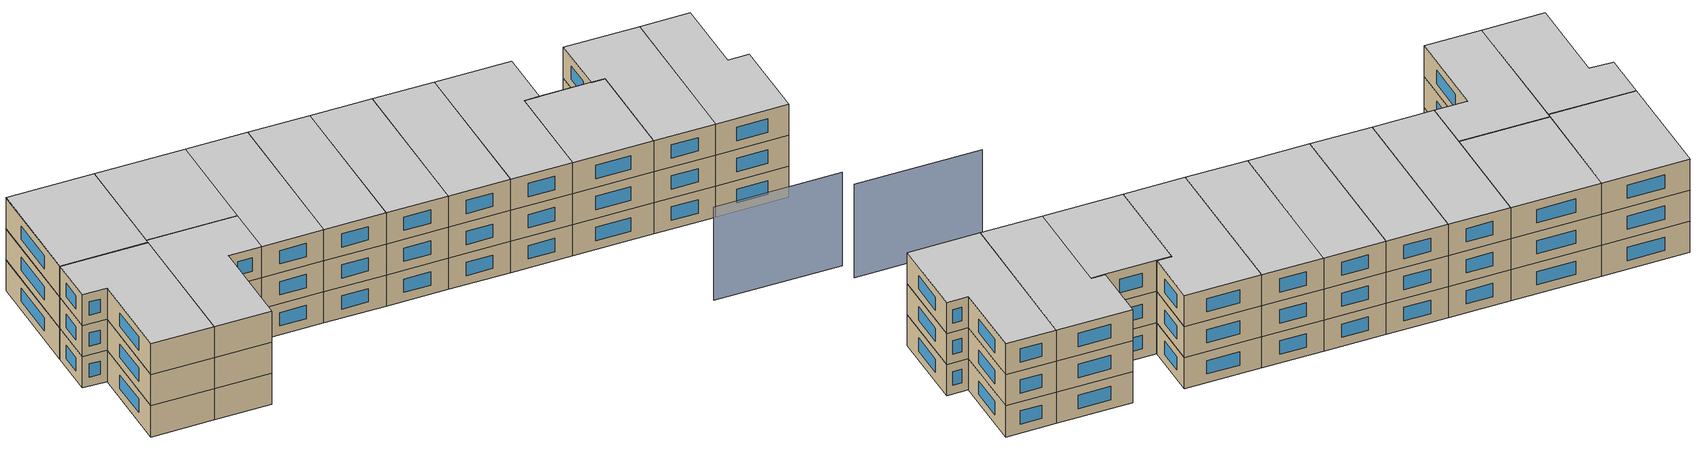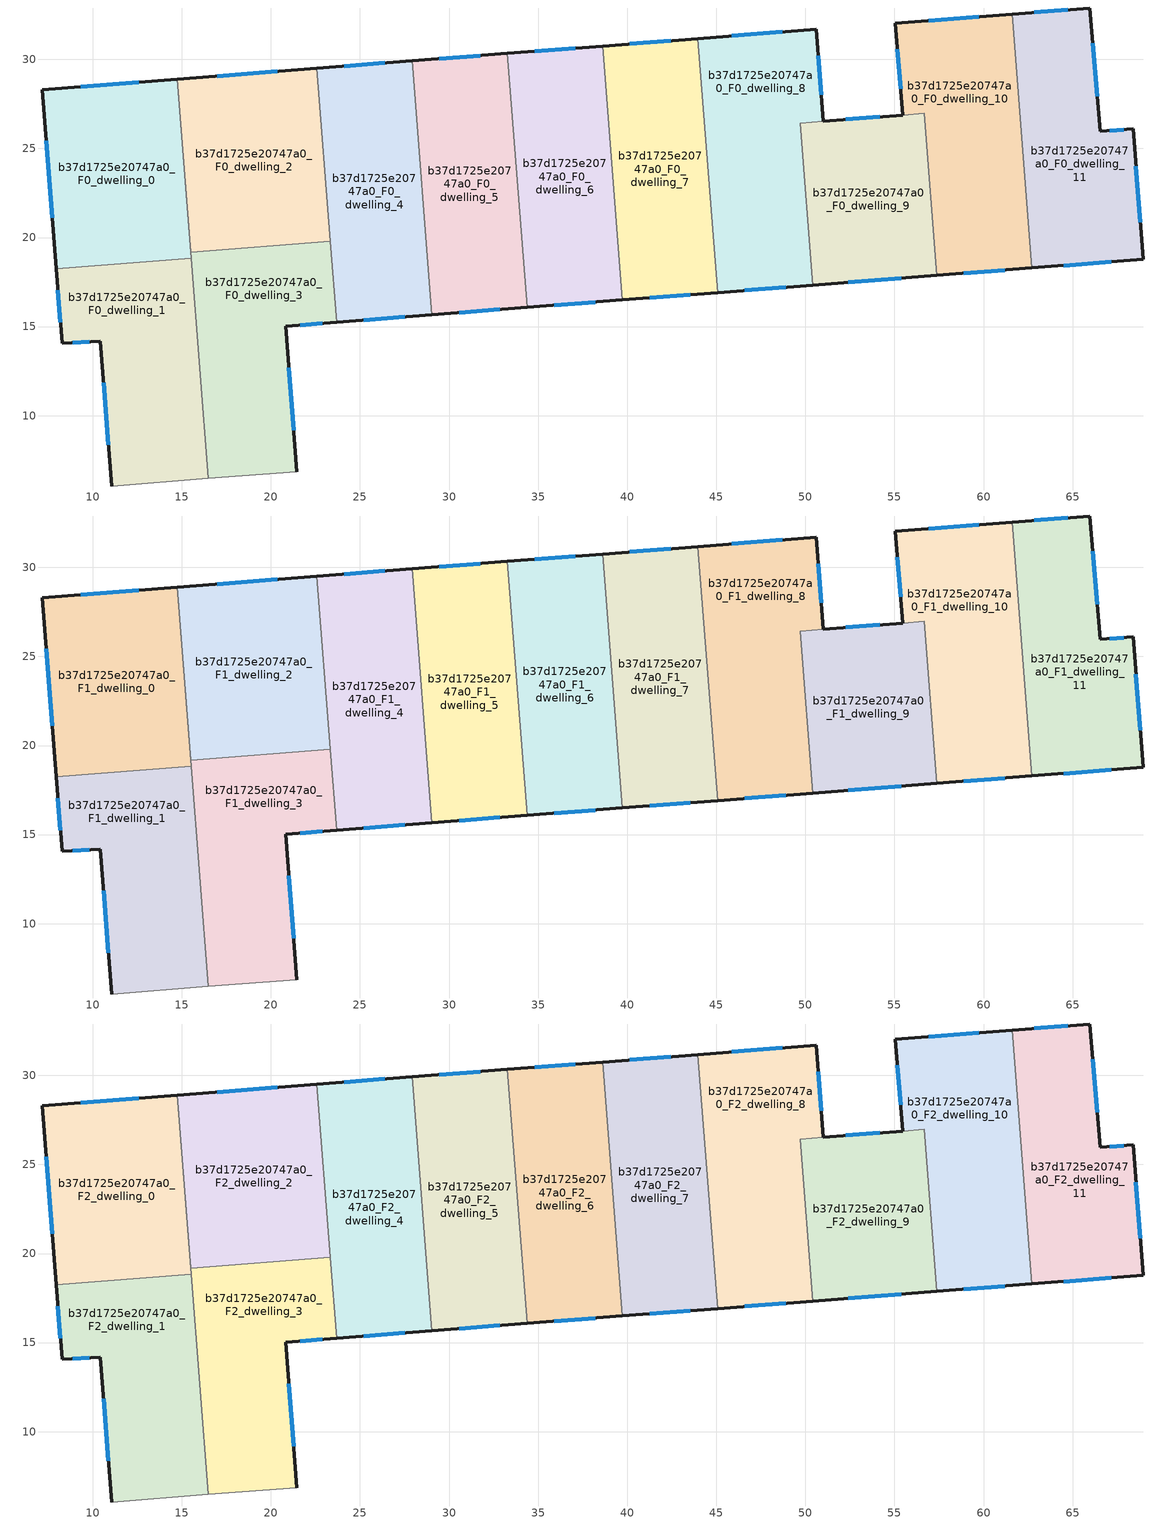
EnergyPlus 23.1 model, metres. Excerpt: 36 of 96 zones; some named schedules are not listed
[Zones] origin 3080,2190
b37d1725e20747a0_F0_dwelling_0
 floor ground (EU_floor_Construction): 14.74,28.89 15.53,18.84 7.95,18.25 7.17,28.3 z0
 wall outside (EU_wall_Construction): 14.74,28.89 7.17,28.3 7.95,18.25 z0:3
 wall to b37d1725e20747a0_F0_dwelling_1 (EU_wall_Construction): 7.95,18.24 15.53,18.84 z0:3
 wall to b37d1725e20747a0_F0_dwelling_3 (EU_wall_Construction): 15.53,18.84 14.74,28.89 z0:3
 window (EU_Window_Construction): 7.39,25.42 7.73,21.12 / 12.58,28.72 9.33,28.47 z0.86:2.14
b37d1725e20747a0_F0_dwelling_1
 floor ground (EU_floor_Construction): 15.53,18.84 16.49,6.48 11.06,6.05 10.43,14.18 8.28,14.06 7.95,18.25 z0
 wall outside (EU_wall_Construction): 7.95,18.25 8.28,14.06 10.43,14.18 11.06,6.05 z0:3
 wall adiabatic (EU_wall_Construction): 11.06,6.05 16.49,6.48 z0:3
 wall to b37d1725e20747a0_F0_dwelling_3 (EU_wall_Construction): 16.49,6.48 15.53,18.84 z0:3
 window (EU_Window_Construction): 10.61,11.86 10.88,8.38 / 8.89,14.09 9.81,14.15 / 8.05,17.05 8.19,15.25 z0.86:2.14
b37d1725e20747a0_F0_dwelling_10
 floor ground (EU_floor_Construction): 61.6,32.54 62.71,18.29 57.37,17.87 56.66,26.97 55.46,26.87 55.04,32.03 z0
 wall outside (EU_wall_Construction): 61.6,32.54 55.04,32.03 55.46,26.87 / 57.37,17.87 62.71,18.29 z0:3
 wall to b37d1725e20747a0_F0_dwelling_11 (EU_wall_Construction): 62.71,18.29 61.6,32.54 z0:3
 wall to b37d1725e20747a0_F0_dwelling_9 (EU_wall_Construction): 55.46,26.87 56.66,26.97 / 56.66,26.96 57.37,17.87 z0:3
 window (EU_Window_Construction): 55.16,30.56 55.34,28.35 / 59.73,32.4 56.92,32.18 / 58.9,17.99 61.19,18.17 z0.86:2.14
b37d1725e20747a0_F0_dwelling_11
 floor ground (EU_floor_Construction): 65.96,32.88 66.54,25.96 68.4,26.1 68.97,18.78 62.71,18.29 61.6,32.54 z0
 wall outside (EU_wall_Construction): 62.71,18.29 68.97,18.78 68.4,26.1 66.54,25.96 65.96,32.88 61.6,32.54 z0:3
 window (EU_Window_Construction): 68.8,20.87 68.56,24.01 / 64.5,18.43 67.18,18.64 / 64.72,32.78 62.85,32.64 / 66.38,27.94 66.13,30.9 / 67.87,26.06 67.07,26 z0.86:2.14
b37d1725e20747a0_F0_dwelling_2
 floor ground (EU_floor_Construction): 22.59,29.5 23.34,19.79 15.5,19.18 14.74,28.89 z0
 wall outside (EU_wall_Construction): 22.59,29.5 14.74,28.89 z0:3
 wall to b37d1725e20747a0_F0_dwelling_3 (EU_wall_Construction): 14.74,28.89 15.5,19.18 23.34,19.79 z0:3
 wall to b37d1725e20747a0_F0_dwelling_4 (EU_wall_Construction): 23.34,19.79 22.59,29.5 z0:3
 window (EU_Window_Construction): 20.35,29.32 16.99,29.06 z0.86:2.14
b37d1725e20747a0_F0_dwelling_3
 floor ground (EU_floor_Construction): 23.34,19.79 23.7,15.25 20.82,15.02 21.46,6.86 16.49,6.48 15.5,19.18 z0
 wall outside (EU_wall_Construction): 21.46,6.86 20.82,15.02 23.7,15.25 z0:3
 wall adiabatic (EU_wall_Construction): 16.49,6.48 21.46,6.86 z0:3
 wall to b37d1725e20747a0_F0_dwelling_4 (EU_wall_Construction): 23.7,15.25 23.35,19.79 z0:3
 window (EU_Window_Construction): 21.65,15.09 22.88,15.18 / 21.28,9.19 21.01,12.69 z0.86:2.14
b37d1725e20747a0_F0_dwelling_4
 floor ground (EU_floor_Construction): 27.93,29.92 29.04,15.66 23.7,15.25 22.59,29.5 z0
 wall outside (EU_wall_Construction): 27.93,29.92 22.59,29.5 / 23.7,15.25 29.04,15.66 z0:3
 wall to b37d1725e20747a0_F0_dwelling_5 (EU_wall_Construction): 29.04,15.66 27.93,29.92 z0:3
 window (EU_Window_Construction): 26.41,29.8 24.11,29.62 / 25.23,15.37 27.52,15.54 z0.86:2.14
b37d1725e20747a0_F0_dwelling_5
 floor ground (EU_floor_Construction): 33.28,30.33 34.39,16.08 29.04,15.66 27.93,29.92 z0
 wall outside (EU_wall_Construction): 33.28,30.33 27.93,29.92 / 29.04,15.66 34.39,16.08 z0:3
 wall to b37d1725e20747a0_F0_dwelling_6 (EU_wall_Construction): 34.39,16.08 33.28,30.33 z0:3
 window (EU_Window_Construction): 31.75,30.21 29.46,30.04 / 30.57,15.78 32.86,15.96 z0.86:2.14
b37d1725e20747a0_F0_dwelling_6
 floor ground (EU_floor_Construction): 38.62,30.75 39.73,16.5 34.39,16.08 33.28,30.33 z0
 wall outside (EU_wall_Construction): 38.62,30.75 33.28,30.33 / 34.39,16.08 39.73,16.5 z0:3
 wall to b37d1725e20747a0_F0_dwelling_7 (EU_wall_Construction): 39.73,16.5 38.62,30.75 z0:3
 window (EU_Window_Construction): 37.09,30.63 34.8,30.45 / 35.91,16.2 38.2,16.38 z0.86:2.14
b37d1725e20747a0_F0_dwelling_7
 floor ground (EU_floor_Construction): 43.96,31.17 45.07,16.91 39.73,16.5 38.62,30.75 z0
 wall outside (EU_wall_Construction): 43.96,31.17 38.62,30.75 / 39.73,16.5 45.07,16.91 z0:3
 wall to b37d1725e20747a0_F0_dwelling_8 (EU_wall_Construction): 45.07,16.91 43.96,31.17 z0:3
 window (EU_Window_Construction): 42.43,31.05 40.14,30.87 / 41.26,16.62 43.55,16.79 z0.86:2.14
b37d1725e20747a0_F0_dwelling_8
 floor ground (EU_floor_Construction): 50.6,31.68 51,26.53 49.71,26.42 50.41,17.33 45.07,16.91 43.96,31.17 z0
 wall outside (EU_wall_Construction): 51,26.53 50.6,31.68 43.96,31.17 / 45.07,16.91 50.41,17.33 z0:3
 wall to b37d1725e20747a0_F0_dwelling_9 (EU_wall_Construction): 50.41,17.33 49.71,26.42 51,26.52 z0:3
 window (EU_Window_Construction): 48.7,31.54 45.86,31.31 / 50.89,28 50.72,30.21 / 46.6,17.03 48.89,17.21 z0.86:2.14
b37d1725e20747a0_F0_dwelling_9
 floor ground (EU_floor_Construction): 56.66,26.96 57.37,17.87 50.41,17.33 49.71,26.42 55.46,26.87 z0
 wall outside (EU_wall_Construction): 55.46,26.87 51.01,26.53 / 50.41,17.33 57.37,17.87 z0:3
 window (EU_Window_Construction): 54.19,26.77 52.28,26.62 / 52.4,17.49 55.38,17.72 z0.86:2.14
b37d1725e20747a0_F1_dwelling_0
 floor to b37d1725e20747a0_F0_dwelling_0 (EU_floor_Construction): 14.74,28.89 15.53,18.84 7.95,18.25 7.17,28.3 z3
 wall outside (EU_wall_Construction): 14.74,28.89 7.17,28.3 7.95,18.25 z3:6
 wall to b37d1725e20747a0_F1_dwelling_1 (EU_wall_Construction): 7.95,18.24 15.53,18.84 z3:6
 wall to b37d1725e20747a0_F1_dwelling_3 (EU_wall_Construction): 15.53,18.84 14.74,28.89 z3:6
 window (EU_Window_Construction): 7.39,25.42 7.73,21.12 / 12.58,28.72 9.33,28.47 z3.86:5.14
b37d1725e20747a0_F1_dwelling_1
 floor to b37d1725e20747a0_F0_dwelling_1 (EU_floor_Construction): 15.53,18.84 16.49,6.48 11.06,6.05 10.43,14.18 8.28,14.06 7.95,18.25 z3
 wall outside (EU_wall_Construction): 7.95,18.25 8.28,14.06 10.43,14.18 11.06,6.05 z3:6
 wall adiabatic (EU_wall_Construction): 11.06,6.05 16.49,6.48 z3:6
 wall to b37d1725e20747a0_F1_dwelling_3 (EU_wall_Construction): 16.49,6.48 15.53,18.84 z3:6
 window (EU_Window_Construction): 10.61,11.86 10.88,8.38 / 8.89,14.09 9.81,14.15 / 8.05,17.05 8.19,15.25 z3.86:5.14
b37d1725e20747a0_F1_dwelling_10
 floor to b37d1725e20747a0_F0_dwelling_10 (EU_floor_Construction): 61.6,32.54 62.71,18.29 57.37,17.87 56.66,26.96 55.46,26.87 55.04,32.03 z3
 wall outside (EU_wall_Construction): 61.6,32.54 55.04,32.03 55.46,26.87 / 57.37,17.87 62.71,18.29 z3:6
 wall to b37d1725e20747a0_F1_dwelling_11 (EU_wall_Construction): 62.71,18.29 61.6,32.54 z3:6
 wall to b37d1725e20747a0_F1_dwelling_9 (EU_wall_Construction): 55.46,26.87 56.66,26.97 / 56.66,26.96 57.37,17.87 z3:6
 window (EU_Window_Construction): 55.16,30.56 55.34,28.35 / 59.73,32.4 56.92,32.18 / 58.9,17.99 61.19,18.17 z3.86:5.14
b37d1725e20747a0_F1_dwelling_11
 floor to b37d1725e20747a0_F0_dwelling_11 (EU_floor_Construction): 65.96,32.88 66.54,25.96 68.4,26.1 68.97,18.78 62.71,18.29 61.6,32.54 z3
 wall outside (EU_wall_Construction): 62.71,18.29 68.97,18.78 68.4,26.1 66.54,25.96 65.96,32.88 61.6,32.54 z3:6
 window (EU_Window_Construction): 68.8,20.87 68.56,24.01 / 64.5,18.43 67.18,18.64 / 64.72,32.78 62.85,32.64 / 66.38,27.94 66.13,30.9 / 67.87,26.06 67.07,26 z3.86:5.14
b37d1725e20747a0_F1_dwelling_2
 floor to b37d1725e20747a0_F0_dwelling_2 (EU_floor_Construction): 22.59,29.5 23.34,19.79 15.5,19.18 14.74,28.89 z3
 wall outside (EU_wall_Construction): 22.59,29.5 14.74,28.89 z3:6
 wall to b37d1725e20747a0_F1_dwelling_3 (EU_wall_Construction): 14.74,28.89 15.5,19.18 23.34,19.79 z3:6
 wall to b37d1725e20747a0_F1_dwelling_4 (EU_wall_Construction): 23.34,19.79 22.59,29.5 z3:6
 window (EU_Window_Construction): 20.35,29.32 16.99,29.06 z3.86:5.14
b37d1725e20747a0_F1_dwelling_3
 floor to b37d1725e20747a0_F0_dwelling_3 (EU_floor_Construction): 23.34,19.79 23.7,15.25 20.82,15.02 21.46,6.86 16.49,6.48 15.5,19.18 z3
 wall outside (EU_wall_Construction): 21.46,6.86 20.82,15.02 23.7,15.25 z3:6
 wall adiabatic (EU_wall_Construction): 16.49,6.48 21.46,6.86 z3:6
 wall to b37d1725e20747a0_F1_dwelling_4 (EU_wall_Construction): 23.7,15.25 23.35,19.79 z3:6
 window (EU_Window_Construction): 21.65,15.09 22.88,15.18 / 21.28,9.19 21.01,12.69 z3.86:5.14
b37d1725e20747a0_F1_dwelling_4
 floor to b37d1725e20747a0_F0_dwelling_4 (EU_floor_Construction): 27.93,29.92 29.04,15.66 23.7,15.25 22.59,29.5 z3
 wall outside (EU_wall_Construction): 27.93,29.92 22.59,29.5 / 23.7,15.25 29.04,15.66 z3:6
 wall to b37d1725e20747a0_F1_dwelling_5 (EU_wall_Construction): 29.04,15.66 27.93,29.92 z3:6
 window (EU_Window_Construction): 26.41,29.8 24.11,29.62 / 25.23,15.37 27.52,15.54 z3.86:5.14
b37d1725e20747a0_F1_dwelling_5
 floor to b37d1725e20747a0_F0_dwelling_5 (EU_floor_Construction): 33.27,30.33 34.39,16.08 29.04,15.66 27.93,29.92 z3
 wall outside (EU_wall_Construction): 33.28,30.33 27.93,29.92 / 29.04,15.66 34.39,16.08 z3:6
 wall to b37d1725e20747a0_F1_dwelling_6 (EU_wall_Construction): 34.39,16.08 33.28,30.33 z3:6
 window (EU_Window_Construction): 31.75,30.21 29.46,30.04 / 30.57,15.78 32.86,15.96 z3.86:5.14
b37d1725e20747a0_F1_dwelling_6
 floor to b37d1725e20747a0_F0_dwelling_6 (EU_floor_Construction): 38.62,30.75 39.73,16.5 34.39,16.08 33.27,30.33 z3
 wall outside (EU_wall_Construction): 38.62,30.75 33.28,30.33 / 34.39,16.08 39.73,16.5 z3:6
 wall to b37d1725e20747a0_F1_dwelling_7 (EU_wall_Construction): 39.73,16.5 38.62,30.75 z3:6
 window (EU_Window_Construction): 37.09,30.63 34.8,30.45 / 35.91,16.2 38.2,16.38 z3.86:5.14
b37d1725e20747a0_F1_dwelling_7
 floor to b37d1725e20747a0_F0_dwelling_7 (EU_floor_Construction): 43.96,31.17 45.07,16.91 39.73,16.5 38.62,30.75 z3
 wall outside (EU_wall_Construction): 43.96,31.17 38.62,30.75 / 39.73,16.5 45.07,16.91 z3:6
 wall to b37d1725e20747a0_F1_dwelling_8 (EU_wall_Construction): 45.07,16.91 43.96,31.17 z3:6
 window (EU_Window_Construction): 42.43,31.05 40.14,30.87 / 41.26,16.62 43.55,16.79 z3.86:5.14
b37d1725e20747a0_F1_dwelling_8
 floor to b37d1725e20747a0_F0_dwelling_8 (EU_floor_Construction): 50.6,31.68 51,26.53 49.71,26.42 50.41,17.33 45.07,16.91 43.96,31.17 z3
 wall outside (EU_wall_Construction): 51,26.53 50.6,31.68 43.96,31.17 / 45.07,16.91 50.41,17.33 z3:6
 wall to b37d1725e20747a0_F1_dwelling_9 (EU_wall_Construction): 50.41,17.33 49.71,26.42 51,26.52 z3:6
 window (EU_Window_Construction): 48.7,31.54 45.86,31.31 / 50.89,28 50.72,30.21 / 46.6,17.03 48.89,17.21 z3.86:5.14
b37d1725e20747a0_F1_dwelling_9
 floor to b37d1725e20747a0_F0_dwelling_9 (EU_floor_Construction): 56.66,26.96 57.37,17.87 50.41,17.33 49.71,26.42 55.46,26.87 z3
 wall outside (EU_wall_Construction): 55.46,26.87 51.01,26.53 / 50.41,17.33 57.37,17.87 z3:6
 window (EU_Window_Construction): 54.19,26.77 52.28,26.62 / 52.4,17.49 55.38,17.72 z3.86:5.14
b37d1725e20747a0_F2_dwelling_0
 floor to b37d1725e20747a0_F1_dwelling_0 (EU_floor_Construction): 14.74,28.89 15.53,18.84 7.95,18.25 7.17,28.3 z6
 wall outside (EU_wall_Construction): 14.74,28.89 7.17,28.3 7.95,18.25 z6:9
 wall to b37d1725e20747a0_F2_dwelling_1 (EU_wall_Construction): 7.95,18.24 15.53,18.84 z6:9
 wall to b37d1725e20747a0_F2_dwelling_3 (EU_wall_Construction): 15.53,18.84 14.74,28.89 z6:9
 window (EU_Window_Construction): 7.39,25.42 7.73,21.12 / 12.58,28.72 9.33,28.47 z6.86:8.14
 ceiling to b37d1725e20747a0_F3_dwelling_0 (EU_floor_Construction): 15.53,18.84 14.74,28.89 7.17,28.3 7.95,18.25 z9
b37d1725e20747a0_F2_dwelling_1
 floor to b37d1725e20747a0_F1_dwelling_1 (EU_floor_Construction): 15.53,18.84 16.49,6.48 11.06,6.05 10.43,14.18 8.28,14.06 7.95,18.25 z6
 wall outside (EU_wall_Construction): 7.95,18.25 8.28,14.06 10.43,14.18 11.06,6.05 z6:9
 wall adiabatic (EU_wall_Construction): 11.06,6.05 16.49,6.48 z6:9
 wall to b37d1725e20747a0_F2_dwelling_3 (EU_wall_Construction): 16.49,6.48 15.53,18.84 z6:9
 window (EU_Window_Construction): 10.61,11.86 10.88,8.38 / 8.89,14.09 9.81,14.15 / 8.05,17.05 8.19,15.25 z6.86:8.14
 ceiling to b37d1725e20747a0_F3_dwelling_1 (EU_floor_Construction): 16.49,6.48 15.53,18.84 7.95,18.25 8.28,14.06 10.43,14.18 11.06,6.05 z9
b37d1725e20747a0_F2_dwelling_10
 floor to b37d1725e20747a0_F1_dwelling_10 (EU_floor_Construction): 61.6,32.54 62.71,18.29 57.37,17.87 56.66,26.96 55.46,26.87 55.04,32.03 z6
 wall outside (EU_wall_Construction): 61.6,32.54 55.04,32.03 55.46,26.87 / 57.37,17.87 62.71,18.29 z6:9
 wall to b37d1725e20747a0_F2_dwelling_11 (EU_wall_Construction): 62.71,18.29 61.6,32.54 z6:9
 wall to b37d1725e20747a0_F2_dwelling_9 (EU_wall_Construction): 55.46,26.87 56.66,26.97 / 56.66,26.96 57.37,17.87 z6:9
 window (EU_Window_Construction): 55.16,30.56 55.34,28.35 / 59.73,32.4 56.92,32.18 / 58.9,17.99 61.19,18.17 z6.86:8.14
 ceiling to b37d1725e20747a0_F3_dwelling_10 (EU_floor_Construction): 62.71,18.29 61.6,32.54 55.04,32.03 55.46,26.87 56.66,26.96 57.37,17.87 z9
b37d1725e20747a0_F2_dwelling_11
 floor to b37d1725e20747a0_F1_dwelling_11 (EU_floor_Construction): 65.96,32.88 66.54,25.96 68.4,26.1 68.97,18.78 62.71,18.29 61.6,32.54 z6
 wall outside (EU_wall_Construction): 62.71,18.29 68.97,18.78 68.4,26.1 66.54,25.96 65.96,32.88 61.6,32.54 z6:9
 window (EU_Window_Construction): 68.8,20.87 68.56,24.01 / 64.5,18.43 67.18,18.64 / 64.72,32.78 62.85,32.64 / 66.38,27.94 66.13,30.9 / 67.87,26.06 67.07,26 z6.86:8.14
 ceiling to b37d1725e20747a0_F3_dwelling_11 (EU_floor_Construction): 68.97,18.78 68.4,26.1 66.54,25.96 65.96,32.88 61.6,32.54 62.71,18.29 z9
b37d1725e20747a0_F2_dwelling_2
 floor to b37d1725e20747a0_F1_dwelling_2 (EU_floor_Construction): 22.59,29.5 23.34,19.79 15.5,19.18 14.74,28.89 z6
 wall outside (EU_wall_Construction): 22.59,29.5 14.74,28.89 z6:9
 wall to b37d1725e20747a0_F2_dwelling_3 (EU_wall_Construction): 14.74,28.89 15.5,19.18 23.34,19.79 z6:9
 wall to b37d1725e20747a0_F2_dwelling_4 (EU_wall_Construction): 23.34,19.79 22.59,29.5 z6:9
 window (EU_Window_Construction): 20.35,29.32 16.99,29.06 z6.86:8.14
 ceiling to b37d1725e20747a0_F3_dwelling_2 (EU_floor_Construction): 23.34,19.79 22.59,29.5 14.74,28.89 15.5,19.18 z9
b37d1725e20747a0_F2_dwelling_3
 floor to b37d1725e20747a0_F1_dwelling_3 (EU_floor_Construction): 23.34,19.79 23.7,15.25 20.82,15.02 21.46,6.86 16.49,6.48 15.5,19.18 z6
 wall outside (EU_wall_Construction): 21.46,6.86 20.82,15.02 23.7,15.25 z6:9
 wall adiabatic (EU_wall_Construction): 16.49,6.48 21.46,6.86 z6:9
 wall to b37d1725e20747a0_F2_dwelling_4 (EU_wall_Construction): 23.7,15.25 23.35,19.79 z6:9
 window (EU_Window_Construction): 21.65,15.09 22.88,15.18 / 21.28,9.19 21.01,12.69 z6.86:8.14
 ceiling to b37d1725e20747a0_F3_dwelling_3 (EU_floor_Construction): 21.46,6.86 20.82,15.02 23.7,15.25 23.34,19.79 15.5,19.18 16.49,6.48 z9
b37d1725e20747a0_F2_dwelling_4
 floor to b37d1725e20747a0_F1_dwelling_4 (EU_floor_Construction): 27.93,29.92 29.04,15.66 23.7,15.25 22.59,29.5 z6
 wall outside (EU_wall_Construction): 27.93,29.92 22.59,29.5 / 23.7,15.25 29.04,15.66 z6:9
 wall to b37d1725e20747a0_F2_dwelling_5 (EU_wall_Construction): 29.04,15.66 27.93,29.92 z6:9
 window (EU_Window_Construction): 26.41,29.8 24.11,29.62 / 25.23,15.37 27.52,15.54 z6.86:8.14
 ceiling to b37d1725e20747a0_F3_dwelling_4 (EU_floor_Construction): 29.04,15.66 27.93,29.92 22.59,29.5 23.7,15.25 z9
b37d1725e20747a0_F2_dwelling_5
 floor to b37d1725e20747a0_F1_dwelling_5 (EU_floor_Construction): 33.27,30.33 34.39,16.08 29.04,15.66 27.93,29.92 z6
 wall outside (EU_wall_Construction): 33.28,30.33 27.93,29.92 / 29.04,15.66 34.39,16.08 z6:9
 wall to b37d1725e20747a0_F2_dwelling_6 (EU_wall_Construction): 34.39,16.08 33.28,30.33 z6:9
 window (EU_Window_Construction): 31.75,30.21 29.46,30.04 / 30.57,15.78 32.86,15.96 z6.86:8.14
 ceiling to b37d1725e20747a0_F3_dwelling_5 (EU_floor_Construction): 34.39,16.08 33.27,30.33 27.93,29.92 29.04,15.66 z9
b37d1725e20747a0_F2_dwelling_6
 floor to b37d1725e20747a0_F1_dwelling_6 (EU_floor_Construction): 38.62,30.75 39.73,16.5 34.39,16.08 33.27,30.33 z6
 wall outside (EU_wall_Construction): 38.62,30.75 33.28,30.33 / 34.39,16.08 39.73,16.5 z6:9
 wall to b37d1725e20747a0_F2_dwelling_7 (EU_wall_Construction): 39.73,16.5 38.62,30.75 z6:9
 window (EU_Window_Construction): 37.09,30.63 34.8,30.45 / 35.91,16.2 38.2,16.38 z6.86:8.14
 ceiling to b37d1725e20747a0_F3_dwelling_6 (EU_floor_Construction): 39.73,16.5 38.62,30.75 33.27,30.33 34.39,16.08 z9
b37d1725e20747a0_F2_dwelling_7
 floor to b37d1725e20747a0_F1_dwelling_7 (EU_floor_Construction): 43.96,31.17 45.07,16.91 39.73,16.5 38.62,30.75 z6
 wall outside (EU_wall_Construction): 43.96,31.17 38.62,30.75 / 39.73,16.5 45.07,16.91 z6:9
 wall to b37d1725e20747a0_F2_dwelling_8 (EU_wall_Construction): 45.07,16.91 43.96,31.17 z6:9
 window (EU_Window_Construction): 42.43,31.05 40.14,30.87 / 41.26,16.62 43.55,16.79 z6.86:8.14
 ceiling to b37d1725e20747a0_F3_dwelling_7 (EU_floor_Construction): 45.07,16.91 43.96,31.17 38.62,30.75 39.73,16.5 z9
b37d1725e20747a0_F2_dwelling_8
 floor to b37d1725e20747a0_F1_dwelling_8 (EU_floor_Construction): 50.6,31.68 51,26.53 49.71,26.42 50.41,17.33 45.07,16.91 43.96,31.17 z6
 wall outside (EU_wall_Construction): 51,26.53 50.6,31.68 43.96,31.17 / 45.07,16.91 50.41,17.33 z6:9
 wall to b37d1725e20747a0_F2_dwelling_9 (EU_wall_Construction): 50.41,17.33 49.71,26.42 51,26.52 z6:9
 window (EU_Window_Construction): 48.7,31.54 45.86,31.31 / 50.89,28 50.72,30.21 / 46.6,17.03 48.89,17.21 z6.86:8.14
 ceiling to b37d1725e20747a0_F3_dwelling_8 (EU_floor_Construction): 50.41,17.33 49.71,26.42 51,26.53 50.6,31.68 43.96,31.17 45.07,16.91 z9
b37d1725e20747a0_F2_dwelling_9
 floor to b37d1725e20747a0_F1_dwelling_9 (EU_floor_Construction): 56.66,26.96 57.37,17.87 50.41,17.33 49.71,26.42 55.46,26.87 z6
 wall outside (EU_wall_Construction): 55.46,26.87 51.01,26.53 / 50.41,17.33 57.37,17.87 z6:9
 window (EU_Window_Construction): 54.19,26.77 52.28,26.62 / 52.4,17.49 55.38,17.72 z6.86:8.14
 ceiling to b37d1725e20747a0_F3_dwelling_9 (EU_floor_Construction): 57.37,17.87 56.66,26.96 55.46,26.87 49.71,26.42 50.41,17.33 z9
shading: 58.71,7.95 69.74,8.81 z0:9
[Building]
EU S2 Campaign: North Axis=0; Terrain=City; Solar Distribution=FullExterior
[Site:Location]
Helsinki-Vantaa.AP: Latitude=60.317; Longitude=24.963; Time Zone=2; Elevation=54.6
[SizingPeriod:WeatherFileDays]
AnnualSizingPeriod: Begin Month=1; Begin Day of Month=1; End Month=12; End Day of Month=31; Day of Week for Start Day=Monday; Use Weather File Daylight Saving Period=No; Use Weather File Rain and Snow Indicators=No
[MATERIAL]
EU_InternalMass_Material: Roughness=MediumRough; Thickness=0.1; Conductivity=1; Density=1800; Specific Heat=900; Thermal Absorptance=0.9; Solar Absorptance=0.7; Visible Absorptance=0.7
[MATERIAL:NOMASS] Roughness=MediumRough; Thermal Absorptance=0.9; Solar Absorptance=0.7; Visible Absorptance=0.7
Name | Thermal Resistance
EU_wall_NoMass | 5.91765
EU_floor_NoMass | 6.2875
[WINDOWMATERIAL:SIMPLEGLAZINGSYSTEM]
EU_Window_SimpleGlazing: UFactor=0.994035; Solar Heat Gain Coefficient=0.7; Visible Transmittance=0.7
[CONSTRUCTION]
EU_wall_Construction: EU_wall_NoMass
EU_floor_Construction: EU_floor_NoMass
EU_Window_Construction: EU_Window_SimpleGlazing
EU_InternalMass_Construction: EU_InternalMass_Material
[ZONE] Type=1; Multiplier=1; Ceiling Height=autocalculate; Floor Area=autocalculate; Part of Total Floor Area=Yes
Name | Volume
b37d1725e20747a0_F0_dwelling_0; b37d1725e20747a0_F1_dwelling_11; b37d1725e20747a0_F2_dwelling_11 | 229.866
b37d1725e20747a0_F1_dwelling_0; b37d1725e20747a0_F2_dwelling_0 | 229.865
b37d1725e20747a0_F0_dwelling_1; b37d1725e20747a0_F1_dwelling_1; b37d1725e20747a0_F2_dwelling_1; b37d1725e20747a0_F0_dwelling_5 | 229.852
b37d1725e20747a0_F0_dwelling_10; b37d1725e20747a0_F1_dwelling_10; b37d1725e20747a0_F2_dwelling_10 | 248.622
b37d1725e20747a0_F0_dwelling_11 | 229.867
b37d1725e20747a0_F0_dwelling_2; b37d1725e20747a0_F1_dwelling_2; b37d1725e20747a0_F2_dwelling_2 | 229.84
b37d1725e20747a0_F0_dwelling_3; b37d1725e20747a0_F1_dwelling_3; b37d1725e20747a0_F2_dwelling_3 | 229.847
b37d1725e20747a0_F0_dwelling_4; b37d1725e20747a0_F1_dwelling_4; b37d1725e20747a0_F2_dwelling_4 | 229.894
b37d1725e20747a0_F1_dwelling_5; b37d1725e20747a0_F2_dwelling_5 | 229.85
b37d1725e20747a0_F0_dwelling_6 | 229.843
b37d1725e20747a0_F1_dwelling_6; b37d1725e20747a0_F2_dwelling_6; b37d1725e20747a0_F1_dwelling_7; b37d1725e20747a0_F2_dwelling_7 | 229.842
b37d1725e20747a0_F0_dwelling_7 | 229.841
b37d1725e20747a0_F0_dwelling_8; b37d1725e20747a0_F1_dwelling_8; b37d1725e20747a0_F2_dwelling_8 | 250.026
b37d1725e20747a0_F0_dwelling_9; b37d1725e20747a0_F1_dwelling_9; b37d1725e20747a0_F2_dwelling_9 | 190.876
[INTERNALMASS] Construction=EU_InternalMass_Construction
Name | Zone or ZoneList | Surface Area
b37d1725e20747a0_F0_dwelling_0_EU_InternalMass | b37d1725e20747a0_F0_dwelling_0 | 76.6223
b37d1725e20747a0_F0_dwelling_1_EU_InternalMass | b37d1725e20747a0_F0_dwelling_1 | 76.6162
b37d1725e20747a0_F0_dwelling_2_EU_InternalMass | b37d1725e20747a0_F0_dwelling_2 | 76.6146
b37d1725e20747a0_F0_dwelling_3_EU_InternalMass | b37d1725e20747a0_F0_dwelling_3 | 76.6157
b37d1725e20747a0_F0_dwelling_4_EU_InternalMass | b37d1725e20747a0_F0_dwelling_4 | 76.6313
b37d1725e20747a0_F0_dwelling_5_EU_InternalMass | b37d1725e20747a0_F0_dwelling_5 | 76.6171
b37d1725e20747a0_F0_dwelling_6_EU_InternalMass | b37d1725e20747a0_F0_dwelling_6 | 76.6138
b37d1725e20747a0_F0_dwelling_7_EU_InternalMass | b37d1725e20747a0_F0_dwelling_7 | 76.6138
b37d1725e20747a0_F0_dwelling_8_EU_InternalMass | b37d1725e20747a0_F0_dwelling_8 | 83.3426
b37d1725e20747a0_F0_dwelling_9_EU_InternalMass | b37d1725e20747a0_F0_dwelling_9 | 63.6317
b37d1725e20747a0_F0_dwelling_10_EU_InternalMass | b37d1725e20747a0_F0_dwelling_10 | 82.8752
b37d1725e20747a0_F0_dwelling_11_EU_InternalMass | b37d1725e20747a0_F0_dwelling_11 | 76.6219
b37d1725e20747a0_F1_dwelling_0_EU_InternalMass | b37d1725e20747a0_F1_dwelling_0 | 76.6223
b37d1725e20747a0_F1_dwelling_1_EU_InternalMass | b37d1725e20747a0_F1_dwelling_1 | 76.6162
b37d1725e20747a0_F1_dwelling_2_EU_InternalMass | b37d1725e20747a0_F1_dwelling_2 | 76.6146
b37d1725e20747a0_F1_dwelling_3_EU_InternalMass | b37d1725e20747a0_F1_dwelling_3 | 76.6157
b37d1725e20747a0_F1_dwelling_4_EU_InternalMass | b37d1725e20747a0_F1_dwelling_4 | 76.6313
b37d1725e20747a0_F1_dwelling_5_EU_InternalMass | b37d1725e20747a0_F1_dwelling_5 | 76.6171
b37d1725e20747a0_F1_dwelling_6_EU_InternalMass | b37d1725e20747a0_F1_dwelling_6 | 76.6138
b37d1725e20747a0_F1_dwelling_7_EU_InternalMass | b37d1725e20747a0_F1_dwelling_7 | 76.6138
b37d1725e20747a0_F1_dwelling_8_EU_InternalMass | b37d1725e20747a0_F1_dwelling_8 | 83.3426
b37d1725e20747a0_F1_dwelling_9_EU_InternalMass | b37d1725e20747a0_F1_dwelling_9 | 63.6317
b37d1725e20747a0_F1_dwelling_10_EU_InternalMass | b37d1725e20747a0_F1_dwelling_10 | 82.8752
b37d1725e20747a0_F1_dwelling_11_EU_InternalMass | b37d1725e20747a0_F1_dwelling_11 | 76.6219
b37d1725e20747a0_F2_dwelling_0_EU_InternalMass | b37d1725e20747a0_F2_dwelling_0 | 76.6223
b37d1725e20747a0_F2_dwelling_1_EU_InternalMass | b37d1725e20747a0_F2_dwelling_1 | 76.6162
b37d1725e20747a0_F2_dwelling_2_EU_InternalMass | b37d1725e20747a0_F2_dwelling_2 | 76.6146
b37d1725e20747a0_F2_dwelling_3_EU_InternalMass | b37d1725e20747a0_F2_dwelling_3 | 76.6157
b37d1725e20747a0_F2_dwelling_4_EU_InternalMass | b37d1725e20747a0_F2_dwelling_4 | 76.6313
b37d1725e20747a0_F2_dwelling_5_EU_InternalMass | b37d1725e20747a0_F2_dwelling_5 | 76.6171
b37d1725e20747a0_F2_dwelling_6_EU_InternalMass | b37d1725e20747a0_F2_dwelling_6 | 76.6138
b37d1725e20747a0_F2_dwelling_7_EU_InternalMass | b37d1725e20747a0_F2_dwelling_7 | 76.6138
b37d1725e20747a0_F2_dwelling_8_EU_InternalMass | b37d1725e20747a0_F2_dwelling_8 | 83.3426
b37d1725e20747a0_F2_dwelling_9_EU_InternalMass | b37d1725e20747a0_F2_dwelling_9 | 63.6317
b37d1725e20747a0_F2_dwelling_10_EU_InternalMass | b37d1725e20747a0_F2_dwelling_10 | 82.8752
b37d1725e20747a0_F2_dwelling_11_EU_InternalMass | b37d1725e20747a0_F2_dwelling_11 | 76.6219
[OTHEREQUIPMENT] Fuel Type=Electricity; Design Level Calculation Method=Watts/Area; Power per Zone Floor Area=1; Fraction Latent=0; Fraction Radiant=0; Fraction Lost=0; Carbon Dioxide Generation Rate=0; EndUse Subcategory=EU_Step8_InternalGains
Name | Zone or ZoneList or Space or SpaceList | Schedule
EU_Step8_InternalGain_b37d1725e20747a0_F0_dwelling_0_f000 | b37d1725e20747a0_F0_dwelling_0 | EU_Step8_GainSchedule_b37d1725e20747a0_F0_dwelling_0_f000
EU_Step8_InternalGain_b37d1725e20747a0_F0_dwelling_1_f000 | b37d1725e20747a0_F0_dwelling_1 | EU_Step8_GainSchedule_b37d1725e20747a0_F0_dwelling_1_f000
EU_Step8_InternalGain_b37d1725e20747a0_F0_dwelling_2_f000 | b37d1725e20747a0_F0_dwelling_2 | EU_Step8_GainSchedule_b37d1725e20747a0_F0_dwelling_2_f000
EU_Step8_InternalGain_b37d1725e20747a0_F0_dwelling_3_f000 | b37d1725e20747a0_F0_dwelling_3 | EU_Step8_GainSchedule_b37d1725e20747a0_F0_dwelling_3_f000
EU_Step8_InternalGain_b37d1725e20747a0_F0_dwelling_4_f000 | b37d1725e20747a0_F0_dwelling_4 | EU_Step8_GainSchedule_b37d1725e20747a0_F0_dwelling_4_f000
EU_Step8_InternalGain_b37d1725e20747a0_F0_dwelling_5_f000 | b37d1725e20747a0_F0_dwelling_5 | EU_Step8_GainSchedule_b37d1725e20747a0_F0_dwelling_5_f000
EU_Step8_InternalGain_b37d1725e20747a0_F0_dwelling_6_f000 | b37d1725e20747a0_F0_dwelling_6 | EU_Step8_GainSchedule_b37d1725e20747a0_F0_dwelling_6_f000
EU_Step8_InternalGain_b37d1725e20747a0_F0_dwelling_7_f000 | b37d1725e20747a0_F0_dwelling_7 | EU_Step8_GainSchedule_b37d1725e20747a0_F0_dwelling_7_f000
EU_Step8_InternalGain_b37d1725e20747a0_F0_dwelling_8_f000 | b37d1725e20747a0_F0_dwelling_8 | EU_Step8_GainSchedule_b37d1725e20747a0_F0_dwelling_8_f000
EU_Step8_InternalGain_b37d1725e20747a0_F0_dwelling_9_f000 | b37d1725e20747a0_F0_dwelling_9 | EU_Step8_GainSchedule_b37d1725e20747a0_F0_dwelling_9_f000
EU_Step8_InternalGain_b37d1725e20747a0_F0_dwelling_10_f000 | b37d1725e20747a0_F0_dwelling_10 | EU_Step8_GainSchedule_b37d1725e20747a0_F0_dwelling_10_f000
EU_Step8_InternalGain_b37d1725e20747a0_F0_dwelling_11_f000 | b37d1725e20747a0_F0_dwelling_11 | EU_Step8_GainSchedule_b37d1725e20747a0_F0_dwelling_11_f000
EU_Step8_InternalGain_b37d1725e20747a0_F1_dwelling_0_f000 | b37d1725e20747a0_F1_dwelling_0 | EU_Step8_GainSchedule_b37d1725e20747a0_F1_dwelling_0_f000
EU_Step8_InternalGain_b37d1725e20747a0_F1_dwelling_1_f000 | b37d1725e20747a0_F1_dwelling_1 | EU_Step8_GainSchedule_b37d1725e20747a0_F1_dwelling_1_f000
EU_Step8_InternalGain_b37d1725e20747a0_F1_dwelling_2_f000 | b37d1725e20747a0_F1_dwelling_2 | EU_Step8_GainSchedule_b37d1725e20747a0_F1_dwelling_2_f000
EU_Step8_InternalGain_b37d1725e20747a0_F1_dwelling_3_f000 | b37d1725e20747a0_F1_dwelling_3 | EU_Step8_GainSchedule_b37d1725e20747a0_F1_dwelling_3_f000
EU_Step8_InternalGain_b37d1725e20747a0_F1_dwelling_4_f000 | b37d1725e20747a0_F1_dwelling_4 | EU_Step8_GainSchedule_b37d1725e20747a0_F1_dwelling_4_f000
EU_Step8_InternalGain_b37d1725e20747a0_F1_dwelling_5_f000 | b37d1725e20747a0_F1_dwelling_5 | EU_Step8_GainSchedule_b37d1725e20747a0_F1_dwelling_5_f000
EU_Step8_InternalGain_b37d1725e20747a0_F1_dwelling_6_f000 | b37d1725e20747a0_F1_dwelling_6 | EU_Step8_GainSchedule_b37d1725e20747a0_F1_dwelling_6_f000
EU_Step8_InternalGain_b37d1725e20747a0_F1_dwelling_7_f000 | b37d1725e20747a0_F1_dwelling_7 | EU_Step8_GainSchedule_b37d1725e20747a0_F1_dwelling_7_f000
EU_Step8_InternalGain_b37d1725e20747a0_F1_dwelling_8_f000 | b37d1725e20747a0_F1_dwelling_8 | EU_Step8_GainSchedule_b37d1725e20747a0_F1_dwelling_8_f000
EU_Step8_InternalGain_b37d1725e20747a0_F1_dwelling_9_f000 | b37d1725e20747a0_F1_dwelling_9 | EU_Step8_GainSchedule_b37d1725e20747a0_F1_dwelling_9_f000
EU_Step8_InternalGain_b37d1725e20747a0_F1_dwelling_10_f000 | b37d1725e20747a0_F1_dwelling_10 | EU_Step8_GainSchedule_b37d1725e20747a0_F1_dwelling_10_f000
EU_Step8_InternalGain_b37d1725e20747a0_F1_dwelling_11_f000 | b37d1725e20747a0_F1_dwelling_11 | EU_Step8_GainSchedule_b37d1725e20747a0_F1_dwelling_11_f000
EU_Step8_InternalGain_b37d1725e20747a0_F2_dwelling_0_f000 | b37d1725e20747a0_F2_dwelling_0 | EU_Step8_GainSchedule_b37d1725e20747a0_F2_dwelling_0_f000
EU_Step8_InternalGain_b37d1725e20747a0_F2_dwelling_1_f000 | b37d1725e20747a0_F2_dwelling_1 | EU_Step8_GainSchedule_b37d1725e20747a0_F2_dwelling_1_f000
EU_Step8_InternalGain_b37d1725e20747a0_F2_dwelling_2_f000 | b37d1725e20747a0_F2_dwelling_2 | EU_Step8_GainSchedule_b37d1725e20747a0_F2_dwelling_2_f000
EU_Step8_InternalGain_b37d1725e20747a0_F2_dwelling_3_f000 | b37d1725e20747a0_F2_dwelling_3 | EU_Step8_GainSchedule_b37d1725e20747a0_F2_dwelling_3_f000
EU_Step8_InternalGain_b37d1725e20747a0_F2_dwelling_4_f000 | b37d1725e20747a0_F2_dwelling_4 | EU_Step8_GainSchedule_b37d1725e20747a0_F2_dwelling_4_f000
EU_Step8_InternalGain_b37d1725e20747a0_F2_dwelling_5_f000 | b37d1725e20747a0_F2_dwelling_5 | EU_Step8_GainSchedule_b37d1725e20747a0_F2_dwelling_5_f000
EU_Step8_InternalGain_b37d1725e20747a0_F2_dwelling_6_f000 | b37d1725e20747a0_F2_dwelling_6 | EU_Step8_GainSchedule_b37d1725e20747a0_F2_dwelling_6_f000
EU_Step8_InternalGain_b37d1725e20747a0_F2_dwelling_7_f000 | b37d1725e20747a0_F2_dwelling_7 | EU_Step8_GainSchedule_b37d1725e20747a0_F2_dwelling_7_f000
EU_Step8_InternalGain_b37d1725e20747a0_F2_dwelling_8_f000 | b37d1725e20747a0_F2_dwelling_8 | EU_Step8_GainSchedule_b37d1725e20747a0_F2_dwelling_8_f000
EU_Step8_InternalGain_b37d1725e20747a0_F2_dwelling_9_f000 | b37d1725e20747a0_F2_dwelling_9 | EU_Step8_GainSchedule_b37d1725e20747a0_F2_dwelling_9_f000
EU_Step8_InternalGain_b37d1725e20747a0_F2_dwelling_10_f000 | b37d1725e20747a0_F2_dwelling_10 | EU_Step8_GainSchedule_b37d1725e20747a0_F2_dwelling_10_f000
EU_Step8_InternalGain_b37d1725e20747a0_F2_dwelling_11_f000 | b37d1725e20747a0_F2_dwelling_11 | EU_Step8_GainSchedule_b37d1725e20747a0_F2_dwelling_11_f000
[ZONEVENTILATION:DESIGNFLOWRATE] Schedule=EU_AlwaysOn; Design Flow Rate Calculation Method=AirChanges/Hour; Air Changes per Hour=0.596421; Ventilation Type=Natural; Fan Pressure Rise=0; Fan Total Efficiency=1; Constant Term Coefficient=1; Temperature Term Coefficient=0; Velocity Term Coefficient=0; Velocity Squared Term Coefficient=0; Minimum Indoor Temperature=-100; Maximum Indoor Temperature=100; Delta Temperature=-100; Minimum Outdoor Temperature=-100; Maximum Outdoor Temperature=100; Maximum Wind Speed=40
Name | Zone or ZoneList or Space or SpaceList
EU_ConstantAir_b37d1725e20747a0_F0_dwelling_0 | b37d1725e20747a0_F0_dwelling_0
EU_ConstantAir_b37d1725e20747a0_F0_dwelling_1 | b37d1725e20747a0_F0_dwelling_1
EU_ConstantAir_b37d1725e20747a0_F0_dwelling_2 | b37d1725e20747a0_F0_dwelling_2
EU_ConstantAir_b37d1725e20747a0_F0_dwelling_3 | b37d1725e20747a0_F0_dwelling_3
EU_ConstantAir_b37d1725e20747a0_F0_dwelling_4 | b37d1725e20747a0_F0_dwelling_4
EU_ConstantAir_b37d1725e20747a0_F0_dwelling_5 | b37d1725e20747a0_F0_dwelling_5
EU_ConstantAir_b37d1725e20747a0_F0_dwelling_6 | b37d1725e20747a0_F0_dwelling_6
EU_ConstantAir_b37d1725e20747a0_F0_dwelling_7 | b37d1725e20747a0_F0_dwelling_7
EU_ConstantAir_b37d1725e20747a0_F0_dwelling_8 | b37d1725e20747a0_F0_dwelling_8
EU_ConstantAir_b37d1725e20747a0_F0_dwelling_9 | b37d1725e20747a0_F0_dwelling_9
EU_ConstantAir_b37d1725e20747a0_F0_dwelling_10 | b37d1725e20747a0_F0_dwelling_10
EU_ConstantAir_b37d1725e20747a0_F0_dwelling_11 | b37d1725e20747a0_F0_dwelling_11
EU_ConstantAir_b37d1725e20747a0_F1_dwelling_0 | b37d1725e20747a0_F1_dwelling_0
EU_ConstantAir_b37d1725e20747a0_F1_dwelling_1 | b37d1725e20747a0_F1_dwelling_1
EU_ConstantAir_b37d1725e20747a0_F1_dwelling_2 | b37d1725e20747a0_F1_dwelling_2
EU_ConstantAir_b37d1725e20747a0_F1_dwelling_3 | b37d1725e20747a0_F1_dwelling_3
EU_ConstantAir_b37d1725e20747a0_F1_dwelling_4 | b37d1725e20747a0_F1_dwelling_4
EU_ConstantAir_b37d1725e20747a0_F1_dwelling_5 | b37d1725e20747a0_F1_dwelling_5
EU_ConstantAir_b37d1725e20747a0_F1_dwelling_6 | b37d1725e20747a0_F1_dwelling_6
EU_ConstantAir_b37d1725e20747a0_F1_dwelling_7 | b37d1725e20747a0_F1_dwelling_7
EU_ConstantAir_b37d1725e20747a0_F1_dwelling_8 | b37d1725e20747a0_F1_dwelling_8
EU_ConstantAir_b37d1725e20747a0_F1_dwelling_9 | b37d1725e20747a0_F1_dwelling_9
EU_ConstantAir_b37d1725e20747a0_F1_dwelling_10 | b37d1725e20747a0_F1_dwelling_10
EU_ConstantAir_b37d1725e20747a0_F1_dwelling_11 | b37d1725e20747a0_F1_dwelling_11
EU_ConstantAir_b37d1725e20747a0_F2_dwelling_0 | b37d1725e20747a0_F2_dwelling_0
EU_ConstantAir_b37d1725e20747a0_F2_dwelling_1 | b37d1725e20747a0_F2_dwelling_1
EU_ConstantAir_b37d1725e20747a0_F2_dwelling_2 | b37d1725e20747a0_F2_dwelling_2
EU_ConstantAir_b37d1725e20747a0_F2_dwelling_3 | b37d1725e20747a0_F2_dwelling_3
EU_ConstantAir_b37d1725e20747a0_F2_dwelling_4 | b37d1725e20747a0_F2_dwelling_4
EU_ConstantAir_b37d1725e20747a0_F2_dwelling_5 | b37d1725e20747a0_F2_dwelling_5
EU_ConstantAir_b37d1725e20747a0_F2_dwelling_6 | b37d1725e20747a0_F2_dwelling_6
EU_ConstantAir_b37d1725e20747a0_F2_dwelling_7 | b37d1725e20747a0_F2_dwelling_7
EU_ConstantAir_b37d1725e20747a0_F2_dwelling_8 | b37d1725e20747a0_F2_dwelling_8
EU_ConstantAir_b37d1725e20747a0_F2_dwelling_9 | b37d1725e20747a0_F2_dwelling_9
EU_ConstantAir_b37d1725e20747a0_F2_dwelling_10 | b37d1725e20747a0_F2_dwelling_10
EU_ConstantAir_b37d1725e20747a0_F2_dwelling_11 | b37d1725e20747a0_F2_dwelling_11
[HVACTEMPLATE:ZONE:IDEALLOADSAIRSYSTEM] System Availability Schedule=EU_AlwaysOn; Maximum Heating Supply Air Temperature=50; Minimum Cooling Supply Air Temperature=13; Maximum Heating Supply Air Humidity Ratio=0.0156; Minimum Cooling Supply Air Humidity Ratio=0.0077; Heating Limit=NoLimit; Cooling Limit=NoLimit; Heating Availability Schedule=EU_AlwaysOn; Cooling Availability Schedule=EU_CoolingOff; Dehumidification Control Type=ConstantSensibleHeatRatio; Cooling Sensible Heat Ratio=0.7; Dehumidification Setpoint=60; Humidification Control Type=None; Humidification Setpoint=30; Outdoor Air Method=None; Outdoor Air Flow Rate per Person=0.00944; Outdoor Air Flow Rate per Zone Floor Area=0; Outdoor Air Flow Rate per Zone=0; Demand Controlled Ventilation Type=None; Outdoor Air Economizer Type=NoEconomizer; Heat Recovery Type=None; Sensible Heat Recovery Effectiveness=0.7; Latent Heat Recovery Effectiveness=0.65
Name | Template Thermostat
b37d1725e20747a0_F0_dwelling_0 | EU_HeatOnly_b37d1725e20747a0_F0_dwelling_0
b37d1725e20747a0_F0_dwelling_1 | EU_HeatOnly_b37d1725e20747a0_F0_dwelling_1
b37d1725e20747a0_F0_dwelling_2 | EU_HeatOnly_b37d1725e20747a0_F0_dwelling_2
b37d1725e20747a0_F0_dwelling_3 | EU_HeatOnly_b37d1725e20747a0_F0_dwelling_3
b37d1725e20747a0_F0_dwelling_4 | EU_HeatOnly_b37d1725e20747a0_F0_dwelling_4
b37d1725e20747a0_F0_dwelling_5 | EU_HeatOnly_b37d1725e20747a0_F0_dwelling_5
b37d1725e20747a0_F0_dwelling_6 | EU_HeatOnly_b37d1725e20747a0_F0_dwelling_6
b37d1725e20747a0_F0_dwelling_7 | EU_HeatOnly_b37d1725e20747a0_F0_dwelling_7
b37d1725e20747a0_F0_dwelling_8 | EU_HeatOnly_b37d1725e20747a0_F0_dwelling_8
b37d1725e20747a0_F0_dwelling_9 | EU_HeatOnly_b37d1725e20747a0_F0_dwelling_9
b37d1725e20747a0_F0_dwelling_10 | EU_HeatOnly_b37d1725e20747a0_F0_dwelling_10
b37d1725e20747a0_F0_dwelling_11 | EU_HeatOnly_b37d1725e20747a0_F0_dwelling_11
b37d1725e20747a0_F1_dwelling_0 | EU_HeatOnly_b37d1725e20747a0_F1_dwelling_0
b37d1725e20747a0_F1_dwelling_1 | EU_HeatOnly_b37d1725e20747a0_F1_dwelling_1
b37d1725e20747a0_F1_dwelling_2 | EU_HeatOnly_b37d1725e20747a0_F1_dwelling_2
b37d1725e20747a0_F1_dwelling_3 | EU_HeatOnly_b37d1725e20747a0_F1_dwelling_3
b37d1725e20747a0_F1_dwelling_4 | EU_HeatOnly_b37d1725e20747a0_F1_dwelling_4
b37d1725e20747a0_F1_dwelling_5 | EU_HeatOnly_b37d1725e20747a0_F1_dwelling_5
b37d1725e20747a0_F1_dwelling_6 | EU_HeatOnly_b37d1725e20747a0_F1_dwelling_6
b37d1725e20747a0_F1_dwelling_7 | EU_HeatOnly_b37d1725e20747a0_F1_dwelling_7
b37d1725e20747a0_F1_dwelling_8 | EU_HeatOnly_b37d1725e20747a0_F1_dwelling_8
b37d1725e20747a0_F1_dwelling_9 | EU_HeatOnly_b37d1725e20747a0_F1_dwelling_9
b37d1725e20747a0_F1_dwelling_10 | EU_HeatOnly_b37d1725e20747a0_F1_dwelling_10
b37d1725e20747a0_F1_dwelling_11 | EU_HeatOnly_b37d1725e20747a0_F1_dwelling_11
b37d1725e20747a0_F2_dwelling_0 | EU_HeatOnly_b37d1725e20747a0_F2_dwelling_0
b37d1725e20747a0_F2_dwelling_1 | EU_HeatOnly_b37d1725e20747a0_F2_dwelling_1
b37d1725e20747a0_F2_dwelling_2 | EU_HeatOnly_b37d1725e20747a0_F2_dwelling_2
b37d1725e20747a0_F2_dwelling_3 | EU_HeatOnly_b37d1725e20747a0_F2_dwelling_3
b37d1725e20747a0_F2_dwelling_4 | EU_HeatOnly_b37d1725e20747a0_F2_dwelling_4
b37d1725e20747a0_F2_dwelling_5 | EU_HeatOnly_b37d1725e20747a0_F2_dwelling_5
b37d1725e20747a0_F2_dwelling_6 | EU_HeatOnly_b37d1725e20747a0_F2_dwelling_6
b37d1725e20747a0_F2_dwelling_7 | EU_HeatOnly_b37d1725e20747a0_F2_dwelling_7
b37d1725e20747a0_F2_dwelling_8 | EU_HeatOnly_b37d1725e20747a0_F2_dwelling_8
b37d1725e20747a0_F2_dwelling_9 | EU_HeatOnly_b37d1725e20747a0_F2_dwelling_9
b37d1725e20747a0_F2_dwelling_10 | EU_HeatOnly_b37d1725e20747a0_F2_dwelling_10
b37d1725e20747a0_F2_dwelling_11 | EU_HeatOnly_b37d1725e20747a0_F2_dwelling_11
[SIZING:ZONE] Zone Cooling Design Supply Air Temperature Input Method=SupplyAirTemperature; Zone Cooling Design Supply Air Temperature=13; Zone Heating Design Supply Air Temperature Input Method=SupplyAirTemperature; Zone Heating Design Supply Air Temperature=50; Zone Cooling Design Supply Air Humidity Ratio=0.008; Zone Heating Design Supply Air Humidity Ratio=0.008; Cooling Design Air Flow Method=DesignDay; Cooling Design Air Flow Rate=0; Cooling Minimum Air Flow per Zone Floor Area=0.000762; Cooling Minimum Air Flow=0; Cooling Minimum Air Flow Fraction=0.2; Heating Design Air Flow Method=DesignDay; Heating Design Air Flow Rate=0; Heating Maximum Air Flow per Zone Floor Area=0.002032; Heating Maximum Air Flow=0.141576; Heating Maximum Air Flow Fraction=0.3; Account for Dedicated Outdoor Air System=No; Dedicated Outdoor Air System Control Strategy=NeutralSupplyAir; Dedicated Outdoor Air Low Setpoint Temperature for Design=autosize; Dedicated Outdoor Air High Setpoint Temperature for Design=autosize; Zone Load Sizing Method=Sensible Load Only No Latent Load; Zone Latent Cooling Design Supply Air Humidity Ratio Input Method=HumidityRatioDifference; Zone Cooling Design Supply Air Humidity Ratio Difference=0.005; Zone Latent Heating Design Supply Air Humidity Ratio Input Method=HumidityRatioDifference; Zone Humidification Design Supply Air Humidity Ratio Difference=0.005
b37d1725e20747a0_F0_dwelling_0; b37d1725e20747a0_F0_dwelling_1; b37d1725e20747a0_F0_dwelling_2; b37d1725e20747a0_F0_dwelling_3; b37d1725e20747a0_F0_dwelling_4; b37d1725e20747a0_F0_dwelling_5; b37d1725e20747a0_F0_dwelling_6; b37d1725e20747a0_F0_dwelling_7; b37d1725e20747a0_F0_dwelling_8; b37d1725e20747a0_F0_dwelling_9; b37d1725e20747a0_F0_dwelling_10; b37d1725e20747a0_F0_dwelling_11; b37d1725e20747a0_F1_dwelling_0; b37d1725e20747a0_F1_dwelling_1; b37d1725e20747a0_F1_dwelling_2; b37d1725e20747a0_F1_dwelling_3; b37d1725e20747a0_F1_dwelling_4; b37d1725e20747a0_F1_dwelling_5; b37d1725e20747a0_F1_dwelling_6; b37d1725e20747a0_F1_dwelling_7; b37d1725e20747a0_F1_dwelling_8; b37d1725e20747a0_F1_dwelling_9; b37d1725e20747a0_F1_dwelling_10; b37d1725e20747a0_F1_dwelling_11; b37d1725e20747a0_F2_dwelling_0; b37d1725e20747a0_F2_dwelling_1; b37d1725e20747a0_F2_dwelling_2; b37d1725e20747a0_F2_dwelling_3; b37d1725e20747a0_F2_dwelling_4; b37d1725e20747a0_F2_dwelling_5; b37d1725e20747a0_F2_dwelling_6; b37d1725e20747a0_F2_dwelling_7; b37d1725e20747a0_F2_dwelling_8; b37d1725e20747a0_F2_dwelling_9; b37d1725e20747a0_F2_dwelling_10; b37d1725e20747a0_F2_dwelling_11
[SCHEDULE:FILE] Column Number=1; Rows to Skip at Top=0; Number of Hours of Data=8760; Column Separator=Comma; Interpolate to Timestep=No; Minutes per Item=60; Adjust Schedule for Daylight Savings=Yes
Name | File
EU_Step8_GainSchedule_b37d1725e20747a0_F0_dwelling_0_f000 | ../../schedules/b37d1725e20747a0/b37d1725e20747a0_F0_dwelling_0_f000_gain.csv
EU_Step8_GainSchedule_b37d1725e20747a0_F0_dwelling_1_f000 | ../../schedules/b37d1725e20747a0/b37d1725e20747a0_F0_dwelling_1_f000_gain.csv
EU_Step8_GainSchedule_b37d1725e20747a0_F0_dwelling_2_f000 | ../../schedules/b37d1725e20747a0/b37d1725e20747a0_F0_dwelling_2_f000_gain.csv
EU_Step8_GainSchedule_b37d1725e20747a0_F0_dwelling_3_f000 | ../../schedules/b37d1725e20747a0/b37d1725e20747a0_F0_dwelling_3_f000_gain.csv
EU_Step8_GainSchedule_b37d1725e20747a0_F0_dwelling_4_f000 | ../../schedules/b37d1725e20747a0/b37d1725e20747a0_F0_dwelling_4_f000_gain.csv
EU_Step8_GainSchedule_b37d1725e20747a0_F0_dwelling_5_f000 | ../../schedules/b37d1725e20747a0/b37d1725e20747a0_F0_dwelling_5_f000_gain.csv
EU_Step8_GainSchedule_b37d1725e20747a0_F0_dwelling_6_f000 | ../../schedules/b37d1725e20747a0/b37d1725e20747a0_F0_dwelling_6_f000_gain.csv
EU_Step8_GainSchedule_b37d1725e20747a0_F0_dwelling_7_f000 | ../../schedules/b37d1725e20747a0/b37d1725e20747a0_F0_dwelling_7_f000_gain.csv
EU_Step8_GainSchedule_b37d1725e20747a0_F0_dwelling_8_f000 | ../../schedules/b37d1725e20747a0/b37d1725e20747a0_F0_dwelling_8_f000_gain.csv
EU_Step8_GainSchedule_b37d1725e20747a0_F0_dwelling_9_f000 | ../../schedules/b37d1725e20747a0/b37d1725e20747a0_F0_dwelling_9_f000_gain.csv
EU_Step8_GainSchedule_b37d1725e20747a0_F0_dwelling_10_f000 | ../../schedules/b37d1725e20747a0/b37d1725e20747a0_F0_dwelling_10_f000_gain.csv
EU_Step8_GainSchedule_b37d1725e20747a0_F0_dwelling_11_f000 | ../../schedules/b37d1725e20747a0/b37d1725e20747a0_F0_dwelling_11_f000_gain.csv
EU_Step8_GainSchedule_b37d1725e20747a0_F1_dwelling_0_f000 | ../../schedules/b37d1725e20747a0/b37d1725e20747a0_F1_dwelling_0_f000_gain.csv
EU_Step8_GainSchedule_b37d1725e20747a0_F1_dwelling_1_f000 | ../../schedules/b37d1725e20747a0/b37d1725e20747a0_F1_dwelling_1_f000_gain.csv
